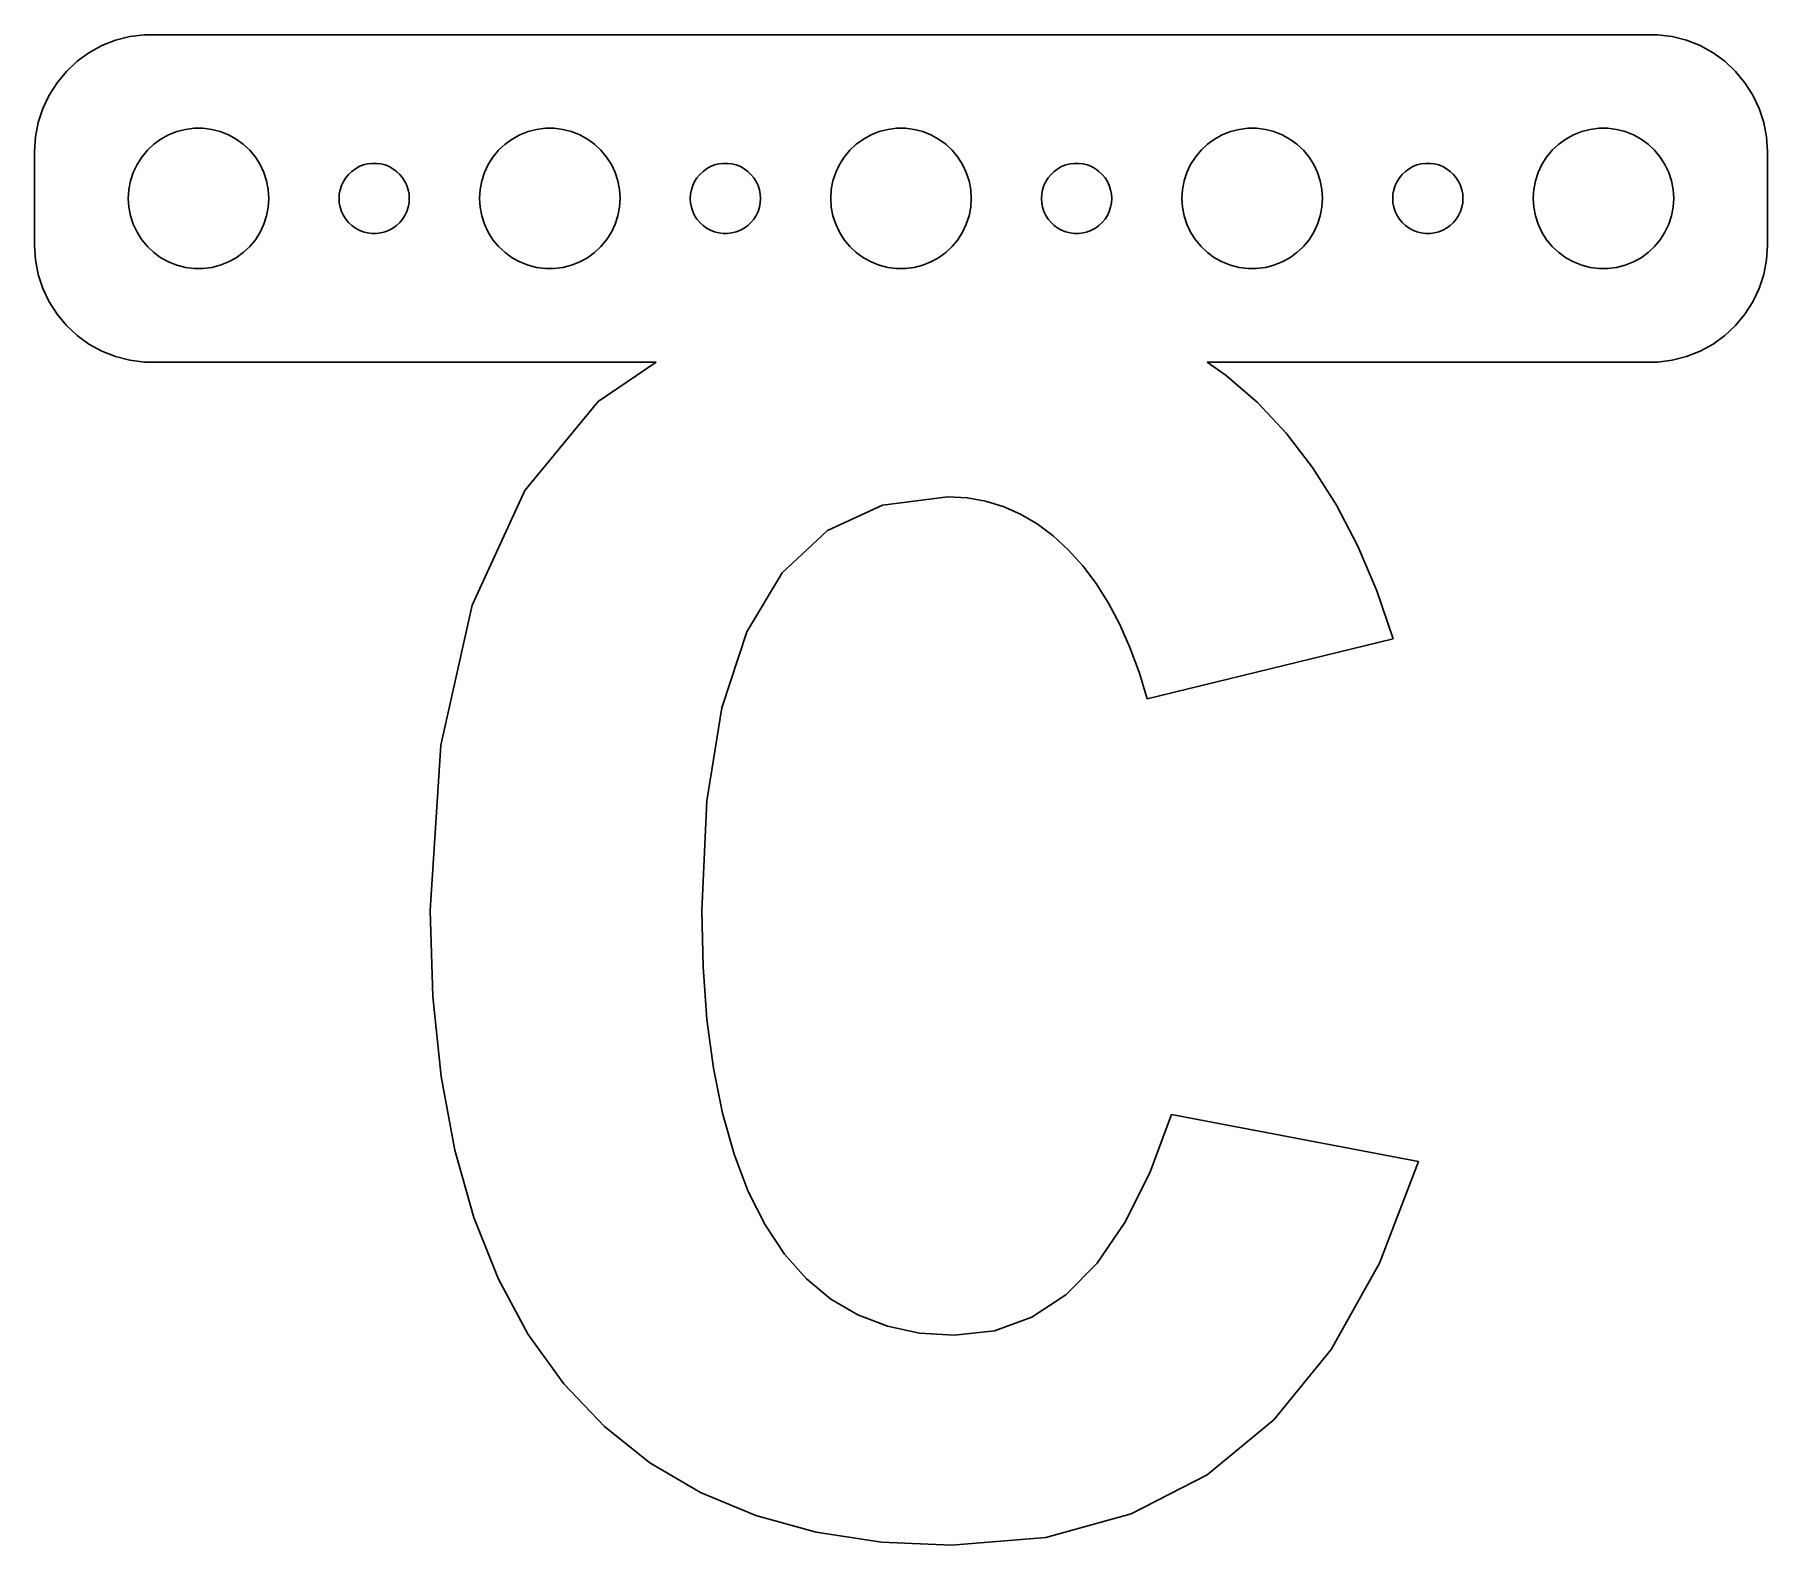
# Model space of a CAD drawing. Header units: metres. Extents: x -37 to 37, y -57.5 to 7.
import ezdxf

# ---------------------------------------------------------------- set-up
doc = ezdxf.new("R2010")
doc.units = ezdxf.units.M

msp = doc.modelspace()

# ---------------------------------------------------------------- linework, layer by layer
for p, q in [((-33.5451, 6.75528), (-34.1289, 6.52412)), ((-32.9369, 6.91142), (-33.5451, 6.75528)), ((-32.3139, 6.99013), (-32.9369, 6.91142)), ((32.3139, 6.99013), (-32.3139, 6.99013)), ((32.9369, 6.91142), (32.3139, 6.99013)), ((33.5451, 6.75528), (32.9369, 6.91142)), ((34.1289, 6.52412), (33.5451, 6.75528)), ((-34.6791, 6.22163), (-35.1871, 5.85255)), ((-34.1289, 6.52412), (-34.6791, 6.22163)), ((34.6791, 6.22163), (34.1289, 6.52412)), ((35.1871, 5.85255), (34.6791, 6.22163)), ((-35.6448, 5.42273), (-36.0451, 4.93892)), ((-35.1871, 5.85255), (-35.6448, 5.42273)), ((35.6448, 5.42273), (35.1871, 5.85255)), ((36.0451, 4.93892), (35.6448, 5.42273)), ((-36.0451, 4.93892), (-36.3815, 4.40877)), ((36.3815, 4.40877), (36.0451, 4.93892)), ((-36.6489, 3.84062), (-36.8429, 3.24344)), ((-36.3815, 4.40877), (-36.6489, 3.84062)), ((36.6489, 3.84062), (36.3815, 4.40877)), ((36.8429, 3.24344), (36.6489, 3.84062)), ((-36.8429, 3.24344), (-36.9606, 2.62666)), ((-30.5621, 2.94685), (-30.1884, 2.99408)), ((-30.1884, 2.99408), (-29.8116, 2.99408)), ((-29.8116, 2.99408), (-29.4379, 2.94685)), ((-15.5621, 2.94685), (-15.1884, 2.99408)), ((-15.1884, 2.99408), (-14.8116, 2.99408)), ((-14.8116, 2.99408), (-14.4379, 2.94685)), ((-0.562134, 2.94685), (-0.18837, 2.99408)), ((-0.18837, 2.99408), (0.18837, 2.99408)), ((0.18837, 2.99408), (0.562134, 2.94685)), ((14.4379, 2.94685), (14.8116, 2.99408)), ((14.8116, 2.99408), (15.1884, 2.99408)), ((15.1884, 2.99408), (15.5621, 2.94685)), ((29.4379, 2.94685), (29.8116, 2.99408)), ((29.8116, 2.99408), (30.1884, 2.99408)), ((30.1884, 2.99408), (30.5621, 2.94685)), ((36.9606, 2.62666), (36.8429, 3.24344)), ((-36.9606, 2.62666), (-37, 2)), ((-32.1869, 2.05363), (-31.9123, 2.31154)), ((-31.9123, 2.31154), (-31.6075, 2.53297)), ((-31.6075, 2.53297), (-31.2773, 2.71448)), ((-31.2773, 2.71448), (-30.927, 2.85316)), ((-30.927, 2.85316), (-30.5621, 2.94685)), ((-29.4379, 2.94685), (-29.0729, 2.85316)), ((-29.0729, 2.85316), (-28.7227, 2.71448)), ((-28.7227, 2.71448), (-28.3925, 2.53297)), ((-28.3925, 2.53297), (-28.0877, 2.31154)), ((-28.0877, 2.31154), (-27.8131, 2.05363)), ((-17.1869, 2.05363), (-16.9123, 2.31154)), ((-16.9123, 2.31154), (-16.6075, 2.53297)), ((-16.6075, 2.53297), (-16.2773, 2.71448)), ((-16.2773, 2.71448), (-15.927, 2.85316)), ((-15.927, 2.85316), (-15.5621, 2.94685)), ((-14.4379, 2.94685), (-14.0729, 2.85316)), ((-14.0729, 2.85316), (-13.7227, 2.71448)), ((-13.7227, 2.71448), (-13.3925, 2.53297)), ((-13.3925, 2.53297), (-13.0877, 2.31154)), ((-13.0877, 2.31154), (-12.8131, 2.05363)), ((-2.1869, 2.05363), (-1.91226, 2.31154)), ((-1.91226, 2.31154), (-1.60747, 2.53297)), ((-1.60747, 2.53297), (-1.27733, 2.71448)), ((-1.27733, 2.71448), (-0.927048, 2.85316)), ((-0.927048, 2.85316), (-0.562134, 2.94685)), ((0.562134, 2.94685), (0.927048, 2.85316)), ((0.927048, 2.85316), (1.27733, 2.71448)), ((1.27733, 2.71448), (1.60747, 2.53297)), ((1.60747, 2.53297), (1.91226, 2.31154)), ((1.91226, 2.31154), (2.1869, 2.05363)), ((12.8131, 2.05363), (13.0877, 2.31154)), ((13.0877, 2.31154), (13.3925, 2.53297)), ((13.3925, 2.53297), (13.7227, 2.71448)), ((13.7227, 2.71448), (14.0729, 2.85316)), ((14.0729, 2.85316), (14.4379, 2.94685)), ((15.5621, 2.94685), (15.927, 2.85316)), ((15.927, 2.85316), (16.2773, 2.71448)), ((16.2773, 2.71448), (16.6075, 2.53297)), ((16.6075, 2.53297), (16.9123, 2.31154)), ((16.9123, 2.31154), (17.1869, 2.05363)), ((27.8131, 2.05363), (28.0877, 2.31154)), ((28.0877, 2.31154), (28.3925, 2.53297)), ((28.3925, 2.53297), (28.7227, 2.71448)), ((28.7227, 2.71448), (29.0729, 2.85316)), ((29.0729, 2.85316), (29.4379, 2.94685)), ((30.5621, 2.94685), (30.927, 2.85316)), ((30.927, 2.85316), (31.2773, 2.71448)), ((31.2773, 2.71448), (31.6075, 2.53297)), ((31.6075, 2.53297), (31.9123, 2.31154)), ((31.9123, 2.31154), (32.1869, 2.05363)), ((37, 2), (36.9606, 2.62666)), ((-37, 2), (-37, -2)), ((-32.6289, 1.44525), (-32.427, 1.76335)), ((-32.427, 1.76335), (-32.1869, 2.05363)), ((-27.8131, 2.05363), (-27.5729, 1.76335)), ((-27.5729, 1.76335), (-27.3711, 1.44525)), ((-22.7811, 1.47342), (-22.5942, 1.49704)), ((-22.5942, 1.49704), (-22.4058, 1.49704)), ((-22.4058, 1.49704), (-22.2189, 1.47342)), ((-17.6289, 1.44525), (-17.427, 1.76335)), ((-17.427, 1.76335), (-17.1869, 2.05363)), ((-12.8131, 2.05363), (-12.5729, 1.76335)), ((-12.5729, 1.76335), (-12.3711, 1.44525)), ((-7.78107, 1.47342), (-7.59418, 1.49704)), ((-7.59418, 1.49704), (-7.40581, 1.49704)), ((-7.40581, 1.49704), (-7.21892, 1.47342)), ((-2.62891, 1.44525), (-2.42705, 1.76335)), ((-2.42705, 1.76335), (-2.1869, 2.05363)), ((2.1869, 2.05363), (2.42705, 1.76335)), ((2.42705, 1.76335), (2.62891, 1.44525)), ((7.21892, 1.47342), (7.40581, 1.49704)), ((7.40581, 1.49704), (7.59418, 1.49704)), ((7.59418, 1.49704), (7.78107, 1.47342)), ((12.3711, 1.44525), (12.5729, 1.76335)), ((12.5729, 1.76335), (12.8131, 2.05363)), ((17.1869, 2.05363), (17.427, 1.76335)), ((17.427, 1.76335), (17.6289, 1.44525)), ((22.2189, 1.47342), (22.4058, 1.49704)), ((22.4058, 1.49704), (22.5942, 1.49704)), ((22.5942, 1.49704), (22.7811, 1.47342)), ((27.3711, 1.44525), (27.5729, 1.76335)), ((27.5729, 1.76335), (27.8131, 2.05363)), ((32.1869, 2.05363), (32.427, 1.76335)), ((32.427, 1.76335), (32.6289, 1.44525)), ((37, -2), (37, 2)), ((-32.9763, 0.375992), (-32.9057, 0.746063)), ((-32.9057, 0.746063), (-32.7893, 1.10437)), ((-32.7893, 1.10437), (-32.6289, 1.44525)), ((-27.3711, 1.44525), (-27.2107, 1.10437)), ((-27.2107, 1.10437), (-27.0942, 0.746063)), ((-27.0942, 0.746063), (-27.0237, 0.375992)), ((-23.8145, 0.722626), (-23.7135, 0.881668)), ((-23.7135, 0.881668), (-23.5934, 1.02681)), ((-23.5934, 1.02681), (-23.4561, 1.15576)), ((-23.4561, 1.15576), (-23.3037, 1.26648)), ((-23.3037, 1.26648), (-23.1387, 1.35724)), ((-23.1387, 1.35724), (-22.9635, 1.42657)), ((-22.9635, 1.42657), (-22.7811, 1.47342)), ((-22.2189, 1.47342), (-22.0365, 1.42657)), ((-22.0365, 1.42657), (-21.8613, 1.35724)), ((-21.8613, 1.35724), (-21.6963, 1.26648)), ((-21.6963, 1.26648), (-21.5439, 1.15576)), ((-21.5439, 1.15576), (-21.4065, 1.02681)), ((-21.4065, 1.02681), (-21.2865, 0.881668)), ((-21.2865, 0.881668), (-21.1855, 0.722626)), ((-17.9763, 0.375992), (-17.9057, 0.746063)), ((-17.9057, 0.746063), (-17.7893, 1.10437)), ((-17.7893, 1.10437), (-17.6289, 1.44525)), ((-12.3711, 1.44525), (-12.2107, 1.10437)), ((-12.2107, 1.10437), (-12.0942, 0.746063)), ((-12.0942, 0.746063), (-12.0237, 0.375992)), ((-8.81445, 0.722626), (-8.71352, 0.881668)), ((-8.71352, 0.881668), (-8.59344, 1.02681)), ((-8.59344, 1.02681), (-8.45613, 1.15576)), ((-8.45613, 1.15576), (-8.30373, 1.26648)), ((-8.30373, 1.26648), (-8.13866, 1.35724)), ((-8.13866, 1.35724), (-7.96352, 1.42657)), ((-7.96352, 1.42657), (-7.78107, 1.47342)), ((-7.21892, 1.47342), (-7.03647, 1.42657)), ((-7.03647, 1.42657), (-6.86133, 1.35724)), ((-6.86133, 1.35724), (-6.69626, 1.26648)), ((-6.69626, 1.26648), (-6.54385, 1.15576)), ((-6.54385, 1.15576), (-6.40654, 1.02681)), ((-6.40654, 1.02681), (-6.28647, 0.881668)), ((-6.28647, 0.881668), (-6.18553, 0.722626)), ((-2.97633, 0.375992), (-2.90575, 0.746063)), ((-2.90575, 0.746063), (-2.78932, 1.10437)), ((-2.78932, 1.10437), (-2.62891, 1.44525)), ((2.62891, 1.44525), (2.78932, 1.10437)), ((2.78932, 1.10437), (2.90575, 0.746063)), ((2.90575, 0.746063), (2.97633, 0.375992)), ((6.18553, 0.722626), (6.28647, 0.881668)), ((6.28647, 0.881668), (6.40654, 1.02681)), ((6.40654, 1.02681), (6.54385, 1.15576)), ((6.54385, 1.15576), (6.69626, 1.26648)), ((6.69626, 1.26648), (6.86133, 1.35724)), ((6.86133, 1.35724), (7.03647, 1.42657)), ((7.03647, 1.42657), (7.21892, 1.47342)), ((7.78107, 1.47342), (7.96352, 1.42657)), ((7.96352, 1.42657), (8.13866, 1.35724)), ((8.13866, 1.35724), (8.30373, 1.26648)), ((8.30373, 1.26648), (8.45613, 1.15576)), ((8.45613, 1.15576), (8.59344, 1.02681)), ((8.59344, 1.02681), (8.71352, 0.881668)), ((8.71352, 0.881668), (8.81445, 0.722626)), ((12.0237, 0.375992), (12.0942, 0.746063)), ((12.0942, 0.746063), (12.2107, 1.10437)), ((12.2107, 1.10437), (12.3711, 1.44525)), ((17.6289, 1.44525), (17.7893, 1.10437)), ((17.7893, 1.10437), (17.9057, 0.746063)), ((17.9057, 0.746063), (17.9763, 0.375992)), ((21.1855, 0.722626), (21.2865, 0.881668)), ((21.2865, 0.881668), (21.4065, 1.02681)), ((21.4065, 1.02681), (21.5439, 1.15576)), ((21.5439, 1.15576), (21.6963, 1.26648)), ((21.6963, 1.26648), (21.8613, 1.35724)), ((21.8613, 1.35724), (22.0365, 1.42657)), ((22.0365, 1.42657), (22.2189, 1.47342)), ((22.7811, 1.47342), (22.9635, 1.42657)), ((22.9635, 1.42657), (23.1387, 1.35724)), ((23.1387, 1.35724), (23.3037, 1.26648)), ((23.3037, 1.26648), (23.4561, 1.15576)), ((23.4561, 1.15576), (23.5934, 1.02681)), ((23.5934, 1.02681), (23.7135, 0.881668)), ((23.7135, 0.881668), (23.8145, 0.722626)), ((27.0237, 0.375992), (27.0942, 0.746063)), ((27.0942, 0.746063), (27.2107, 1.10437)), ((27.2107, 1.10437), (27.3711, 1.44525)), ((32.6289, 1.44525), (32.7893, 1.10437)), ((32.7893, 1.10437), (32.9057, 0.746063)), ((32.9057, 0.746063), (32.9763, 0.375992)), ((-33, 0), (-32.9763, 0.375992)), ((-32.9763, -0.375992), (-33, 0)), ((-27.0237, 0.375992), (-27, 0)), ((-27, 0), (-27.0237, -0.375992)), ((-24, 0), (-23.9882, 0.187988)), ((-23.9882, -0.187988), (-24, 0)), ((-23.9882, 0.187988), (-23.9529, 0.373032)), ((-23.9529, 0.373032), (-23.8947, 0.552185)), ((-23.8947, 0.552185), (-23.8145, 0.722626)), ((-21.1855, 0.722626), (-21.1053, 0.552185)), ((-21.1053, 0.552185), (-21.0471, 0.373032)), ((-21.0471, 0.373032), (-21.0118, 0.187988)), ((-21.0118, 0.187988), (-21, 0)), ((-21, 0), (-21.0118, -0.187988)), ((-18, 0), (-17.9763, 0.375992)), ((-17.9763, -0.375992), (-18, 0)), ((-12.0237, 0.375992), (-12, 0)), ((-12, 0), (-12.0237, -0.375992)), ((-9, 0), (-8.98816, 0.187988)), ((-8.98816, -0.187988), (-9, 0)), ((-8.98816, 0.187988), (-8.95287, 0.373032)), ((-8.95287, 0.373032), (-8.89465, 0.552185)), ((-8.89465, 0.552185), (-8.81445, 0.722626)), ((-6.18553, 0.722626), (-6.10533, 0.552185)), ((-6.10533, 0.552185), (-6.04712, 0.373032)), ((-6.04712, 0.373032), (-6.01183, 0.187988)), ((-6.01183, 0.187988), (-6, 0)), ((-6, 0), (-6.01183, -0.187988)), ((-3, 0), (-2.97633, 0.375992)), ((-2.97633, -0.375992), (-3, 0)), ((2.97633, 0.375992), (3, 0)), ((3, 0), (2.97633, -0.375992)), ((6, 0), (6.01183, 0.187988)), ((6.01183, -0.187988), (6, 0)), ((6.01183, 0.187988), (6.04712, 0.373032)), ((6.04712, 0.373032), (6.10533, 0.552185)), ((6.10533, 0.552185), (6.18553, 0.722626)), ((8.81445, 0.722626), (8.89465, 0.552185)), ((8.89465, 0.552185), (8.95287, 0.373032)), ((8.95287, 0.373032), (8.98816, 0.187988)), ((8.98816, 0.187988), (9, 0)), ((9, 0), (8.98816, -0.187988)), ((12, 0), (12.0237, 0.375992)), ((12.0237, -0.375992), (12, 0)), ((17.9763, 0.375992), (18, 0)), ((18, 0), (17.9763, -0.375992)), ((21, 0), (21.0118, 0.187988)), ((21.0118, -0.187988), (21, 0)), ((21.0118, 0.187988), (21.0471, 0.373032)), ((21.0471, 0.373032), (21.1053, 0.552185)), ((21.1053, 0.552185), (21.1855, 0.722626)), ((23.8145, 0.722626), (23.8947, 0.552185)), ((23.8947, 0.552185), (23.9529, 0.373032)), ((23.9529, 0.373032), (23.9882, 0.187988)), ((23.9882, 0.187988), (24, 0)), ((24, 0), (23.9882, -0.187988)), ((27, 0), (27.0237, 0.375992)), ((27.0237, -0.375992), (27, 0)), ((32.9763, 0.375992), (33, 0)), ((33, 0), (32.9763, -0.375992)), ((-32.9057, -0.746063), (-32.9763, -0.375992)), ((-27.0237, -0.375992), (-27.0942, -0.746063)), ((-23.9529, -0.373032), (-23.9882, -0.187988)), ((-23.8947, -0.552185), (-23.9529, -0.373032)), ((-23.8145, -0.722626), (-23.8947, -0.552185)), ((-23.7135, -0.881668), (-23.8145, -0.722626)), ((-21.1855, -0.722626), (-21.2865, -0.881668)), ((-21.1053, -0.552185), (-21.1855, -0.722626)), ((-21.0471, -0.373032), (-21.1053, -0.552185)), ((-21.0118, -0.187988), (-21.0471, -0.373032)), ((-17.9057, -0.746063), (-17.9763, -0.375992)), ((-12.0237, -0.375992), (-12.0942, -0.746063)), ((-8.95287, -0.373032), (-8.98816, -0.187988)), ((-8.89465, -0.552185), (-8.95287, -0.373032)), ((-8.81445, -0.722626), (-8.89465, -0.552185)), ((-8.71352, -0.881668), (-8.81445, -0.722626)), ((-6.18553, -0.722626), (-6.28647, -0.881668)), ((-6.10533, -0.552185), (-6.18553, -0.722626)), ((-6.04712, -0.373032), (-6.10533, -0.552185)), ((-6.01183, -0.187988), (-6.04712, -0.373032)), ((-2.90575, -0.746063), (-2.97633, -0.375992)), ((2.97633, -0.375992), (2.90575, -0.746063)), ((6.04712, -0.373032), (6.01183, -0.187988)), ((6.10533, -0.552185), (6.04712, -0.373032)), ((6.18553, -0.722626), (6.10533, -0.552185)), ((6.28647, -0.881668), (6.18553, -0.722626)), ((8.81445, -0.722626), (8.71352, -0.881668)), ((8.89465, -0.552185), (8.81445, -0.722626)), ((8.95287, -0.373032), (8.89465, -0.552185)), ((8.98816, -0.187988), (8.95287, -0.373032)), ((12.0942, -0.746063), (12.0237, -0.375992)), ((17.9763, -0.375992), (17.9057, -0.746063)), ((21.0471, -0.373032), (21.0118, -0.187988)), ((21.1053, -0.552185), (21.0471, -0.373032)), ((21.1855, -0.722626), (21.1053, -0.552185)), ((21.2865, -0.881668), (21.1855, -0.722626)), ((23.8145, -0.722626), (23.7135, -0.881668)), ((23.8947, -0.552185), (23.8145, -0.722626)), ((23.9529, -0.373032), (23.8947, -0.552185)), ((23.9882, -0.187988), (23.9529, -0.373032)), ((27.0942, -0.746063), (27.0237, -0.375992)), ((32.9763, -0.375992), (32.9057, -0.746063)), ((-32.7893, -1.10437), (-32.9057, -0.746063)), ((-32.6289, -1.44525), (-32.7893, -1.10437)), ((-32.427, -1.76335), (-32.6289, -1.44525)), ((-27.3711, -1.44525), (-27.5729, -1.76335)), ((-27.2107, -1.10437), (-27.3711, -1.44525)), ((-27.0942, -0.746063), (-27.2107, -1.10437)), ((-23.5934, -1.02681), (-23.7135, -0.881668)), ((-23.4561, -1.15576), (-23.5934, -1.02681)), ((-23.3037, -1.26648), (-23.4561, -1.15576)), ((-23.1387, -1.35724), (-23.3037, -1.26648)), ((-22.9635, -1.42657), (-23.1387, -1.35724)), ((-22.7811, -1.47342), (-22.9635, -1.42657)), ((-22.5942, -1.49704), (-22.7811, -1.47342)), ((-22.2189, -1.47342), (-22.4058, -1.49704)), ((-22.0365, -1.42657), (-22.2189, -1.47342)), ((-21.8613, -1.35724), (-22.0365, -1.42657)), ((-21.6963, -1.26648), (-21.8613, -1.35724)), ((-21.5439, -1.15576), (-21.6963, -1.26648)), ((-21.4065, -1.02681), (-21.5439, -1.15576)), ((-21.2865, -0.881668), (-21.4065, -1.02681)), ((-17.7893, -1.10437), (-17.9057, -0.746063)), ((-17.6289, -1.44525), (-17.7893, -1.10437)), ((-17.427, -1.76335), (-17.6289, -1.44525)), ((-12.3711, -1.44525), (-12.5729, -1.76335)), ((-12.2107, -1.10437), (-12.3711, -1.44525)), ((-12.0942, -0.746063), (-12.2107, -1.10437)), ((-8.59344, -1.02681), (-8.71352, -0.881668)), ((-8.45613, -1.15576), (-8.59344, -1.02681)), ((-8.30373, -1.26648), (-8.45613, -1.15576)), ((-8.13866, -1.35724), (-8.30373, -1.26648)), ((-7.96352, -1.42657), (-8.13866, -1.35724)), ((-7.78107, -1.47342), (-7.96352, -1.42657)), ((-7.59418, -1.49704), (-7.78107, -1.47342)), ((-7.21892, -1.47342), (-7.40581, -1.49704)), ((-7.03647, -1.42657), (-7.21892, -1.47342)), ((-6.86133, -1.35724), (-7.03647, -1.42657)), ((-6.69626, -1.26648), (-6.86133, -1.35724)), ((-6.54385, -1.15576), (-6.69626, -1.26648)), ((-6.40654, -1.02681), (-6.54385, -1.15576)), ((-6.28647, -0.881668), (-6.40654, -1.02681)), ((-2.78932, -1.10437), (-2.90575, -0.746063)), ((-2.62891, -1.44525), (-2.78932, -1.10437)), ((-2.42705, -1.76335), (-2.62891, -1.44525)), ((2.62891, -1.44525), (2.42705, -1.76335)), ((2.78932, -1.10437), (2.62891, -1.44525)), ((2.90575, -0.746063), (2.78932, -1.10437)), ((6.40654, -1.02681), (6.28647, -0.881668)), ((6.54385, -1.15576), (6.40654, -1.02681)), ((6.69626, -1.26648), (6.54385, -1.15576)), ((6.86133, -1.35724), (6.69626, -1.26648)), ((7.03647, -1.42657), (6.86133, -1.35724)), ((7.21892, -1.47342), (7.03647, -1.42657)), ((7.40581, -1.49704), (7.21892, -1.47342)), ((7.78107, -1.47342), (7.59418, -1.49704)), ((7.96352, -1.42657), (7.78107, -1.47342)), ((8.13866, -1.35724), (7.96352, -1.42657)), ((8.30373, -1.26648), (8.13866, -1.35724)), ((8.45613, -1.15576), (8.30373, -1.26648)), ((8.59344, -1.02681), (8.45613, -1.15576)), ((8.71352, -0.881668), (8.59344, -1.02681)), ((12.2107, -1.10437), (12.0942, -0.746063)), ((12.3711, -1.44525), (12.2107, -1.10437)), ((12.5729, -1.76335), (12.3711, -1.44525)), ((17.6289, -1.44525), (17.427, -1.76335)), ((17.7893, -1.10437), (17.6289, -1.44525)), ((17.9057, -0.746063), (17.7893, -1.10437)), ((21.4065, -1.02681), (21.2865, -0.881668)), ((21.5439, -1.15576), (21.4065, -1.02681)), ((21.6963, -1.26648), (21.5439, -1.15576)), ((21.8613, -1.35724), (21.6963, -1.26648)), ((22.0365, -1.42657), (21.8613, -1.35724)), ((22.2189, -1.47342), (22.0365, -1.42657)), ((22.4058, -1.49704), (22.2189, -1.47342)), ((22.7811, -1.47342), (22.5942, -1.49704)), ((22.9635, -1.42657), (22.7811, -1.47342)), ((23.1387, -1.35724), (22.9635, -1.42657)), ((23.3037, -1.26648), (23.1387, -1.35724)), ((23.4561, -1.15576), (23.3037, -1.26648)), ((23.5934, -1.02681), (23.4561, -1.15576)), ((23.7135, -0.881668), (23.5934, -1.02681)), ((27.2107, -1.10437), (27.0942, -0.746063)), ((27.3711, -1.44525), (27.2107, -1.10437)), ((27.5729, -1.76335), (27.3711, -1.44525)), ((32.6289, -1.44525), (32.427, -1.76335)), ((32.7893, -1.10437), (32.6289, -1.44525)), ((32.9057, -0.746063), (32.7893, -1.10437)), ((-37, -2), (-36.9606, -2.62666)), ((-32.1869, -2.05363), (-32.427, -1.76335)), ((-31.9123, -2.31154), (-32.1869, -2.05363)), ((-27.8131, -2.05363), (-28.0877, -2.31154)), ((-27.5729, -1.76335), (-27.8131, -2.05363)), ((-22.4058, -1.49704), (-22.5942, -1.49704)), ((-17.1869, -2.05363), (-17.427, -1.76335)), ((-16.9123, -2.31154), (-17.1869, -2.05363)), ((-12.8131, -2.05363), (-13.0877, -2.31154)), ((-12.5729, -1.76335), (-12.8131, -2.05363)), ((-7.40581, -1.49704), (-7.59418, -1.49704)), ((-2.1869, -2.05363), (-2.42705, -1.76335)), ((-1.91226, -2.31154), (-2.1869, -2.05363)), ((2.1869, -2.05363), (1.91226, -2.31154)), ((2.42705, -1.76335), (2.1869, -2.05363)), ((7.59418, -1.49704), (7.40581, -1.49704)), ((12.8131, -2.05363), (12.5729, -1.76335)), ((13.0877, -2.31154), (12.8131, -2.05363)), ((17.1869, -2.05363), (16.9123, -2.31154)), ((17.427, -1.76335), (17.1869, -2.05363)), ((22.5942, -1.49704), (22.4058, -1.49704)), ((27.8131, -2.05363), (27.5729, -1.76335)), ((28.0877, -2.31154), (27.8131, -2.05363)), ((32.1869, -2.05363), (31.9123, -2.31154)), ((32.427, -1.76335), (32.1869, -2.05363)), ((36.9606, -2.62666), (37, -2)), ((-36.9606, -2.62666), (-36.8429, -3.24344)), ((-31.6075, -2.53297), (-31.9123, -2.31154)), ((-31.2773, -2.71448), (-31.6075, -2.53297)), ((-30.927, -2.85316), (-31.2773, -2.71448)), ((-30.5621, -2.94685), (-30.927, -2.85316)), ((-30.1884, -2.99408), (-30.5621, -2.94685)), ((-29.4379, -2.94685), (-29.8116, -2.99408)), ((-29.0729, -2.85316), (-29.4379, -2.94685)), ((-28.7227, -2.71448), (-29.0729, -2.85316)), ((-28.3925, -2.53297), (-28.7227, -2.71448)), ((-28.0877, -2.31154), (-28.3925, -2.53297)), ((-16.6075, -2.53297), (-16.9123, -2.31154)), ((-16.2773, -2.71448), (-16.6075, -2.53297)), ((-15.927, -2.85316), (-16.2773, -2.71448)), ((-15.5621, -2.94685), (-15.927, -2.85316)), ((-15.1884, -2.99408), (-15.5621, -2.94685)), ((-14.4379, -2.94685), (-14.8116, -2.99408)), ((-14.0729, -2.85316), (-14.4379, -2.94685)), ((-13.7227, -2.71448), (-14.0729, -2.85316)), ((-13.3925, -2.53297), (-13.7227, -2.71448)), ((-13.0877, -2.31154), (-13.3925, -2.53297)), ((-1.60747, -2.53297), (-1.91226, -2.31154)), ((-1.27733, -2.71448), (-1.60747, -2.53297)), ((-0.927048, -2.85316), (-1.27733, -2.71448)), ((-0.562134, -2.94685), (-0.927048, -2.85316)), ((-0.18837, -2.99408), (-0.562134, -2.94685)), ((0.562134, -2.94685), (0.18837, -2.99408)), ((0.927048, -2.85316), (0.562134, -2.94685)), ((1.27733, -2.71448), (0.927048, -2.85316)), ((1.60747, -2.53297), (1.27733, -2.71448)), ((1.91226, -2.31154), (1.60747, -2.53297)), ((13.3925, -2.53297), (13.0877, -2.31154)), ((13.7227, -2.71448), (13.3925, -2.53297)), ((14.0729, -2.85316), (13.7227, -2.71448)), ((14.4379, -2.94685), (14.0729, -2.85316)), ((14.8116, -2.99408), (14.4379, -2.94685)), ((15.5621, -2.94685), (15.1884, -2.99408)), ((15.927, -2.85316), (15.5621, -2.94685)), ((16.2773, -2.71448), (15.927, -2.85316)), ((16.6075, -2.53297), (16.2773, -2.71448)), ((16.9123, -2.31154), (16.6075, -2.53297)), ((28.3925, -2.53297), (28.0877, -2.31154)), ((28.7227, -2.71448), (28.3925, -2.53297)), ((29.0729, -2.85316), (28.7227, -2.71448)), ((29.4379, -2.94685), (29.0729, -2.85316)), ((29.8116, -2.99408), (29.4379, -2.94685)), ((30.5621, -2.94685), (30.1884, -2.99408)), ((30.927, -2.85316), (30.5621, -2.94685)), ((31.2773, -2.71448), (30.927, -2.85316)), ((31.6075, -2.53297), (31.2773, -2.71448)), ((31.9123, -2.31154), (31.6075, -2.53297)), ((36.8429, -3.24344), (36.9606, -2.62666)), ((-36.8429, -3.24344), (-36.6489, -3.84062)), ((-29.8116, -2.99408), (-30.1884, -2.99408)), ((-14.8116, -2.99408), (-15.1884, -2.99408)), ((0.18837, -2.99408), (-0.18837, -2.99408)), ((15.1884, -2.99408), (14.8116, -2.99408)), ((30.1884, -2.99408), (29.8116, -2.99408)), ((36.6489, -3.84062), (36.8429, -3.24344)), ((-36.6489, -3.84062), (-36.3815, -4.40877)), ((-36.3815, -4.40877), (-36.0451, -4.93892)), ((36.0451, -4.93892), (36.3815, -4.40877)), ((36.3815, -4.40877), (36.6489, -3.84062)), ((-36.0451, -4.93892), (-35.6448, -5.42273)), ((35.6448, -5.42273), (36.0451, -4.93892)), ((-35.6448, -5.42273), (-35.1871, -5.85255)), ((-35.1871, -5.85255), (-34.6791, -6.22163)), ((34.6791, -6.22163), (35.1871, -5.85255)), ((35.1871, -5.85255), (35.6448, -5.42273)), ((-34.6791, -6.22163), (-34.1289, -6.52412)), ((-34.1289, -6.52412), (-33.5451, -6.75528)), ((33.5451, -6.75528), (34.1289, -6.52412)), ((34.1289, -6.52412), (34.6791, -6.22163)), ((-33.5451, -6.75528), (-32.9369, -6.91142)), ((-32.9369, -6.91142), (-32.3139, -6.99013)), ((-32.3139, -6.99013), (-10.4514, -6.99013)), ((-10.4514, -6.99013), (-12.9358, -8.6644)), ((13.8904, -7.561), (13.0761, -6.99013)), ((13.0761, -6.99013), (32.3139, -6.99013)), ((32.3139, -6.99013), (32.9369, -6.91142)), ((32.9369, -6.91142), (33.5451, -6.75528)), ((15.2241, -8.71814), (13.8904, -7.561)), ((-12.9358, -8.6644), (-16.0723, -12.469)), ((16.4527, -10.0252), (15.2241, -8.71814)), ((17.5765, -11.4821), (16.4527, -10.0252)), ((18.5954, -13.0889), (17.5765, -11.4821)), ((-16.0723, -12.469), (-18.3126, -17.3606)), ((-3.14471, -14.1821), (-0.784515, -13.1005)), ((-0.784515, -13.1005), (2.00481, -12.74)), ((2.00481, -12.74), (2.81969, -12.7862)), ((2.81969, -12.7862), (3.60774, -12.9246)), ((3.60774, -12.9246), (4.36897, -13.1553)), ((4.36897, -13.1553), (5.10338, -13.4784)), ((19.5092, -14.8457), (18.5954, -13.0889)), ((5.10338, -13.4784), (5.81096, -13.8937)), ((5.81096, -13.8937), (6.49171, -14.4013)), ((-5.07579, -15.9846), (-3.14471, -14.1821)), ((6.49171, -14.4013), (7.14565, -15.0012)), ((7.14565, -15.0012), (7.76329, -15.6848)), ((20.3182, -16.7523), (19.5092, -14.8457)), ((-6.57774, -18.5081), (-5.07579, -15.9846)), ((7.76329, -15.6848), (8.33519, -16.4432)), ((8.33519, -16.4432), (8.86136, -17.2767)), ((21.0223, -18.8088), (20.3182, -16.7523)), ((-18.3126, -17.3606), (-19.6568, -23.3392)), ((8.86136, -17.2767), (9.3418, -18.1851)), ((9.3418, -18.1851), (9.77647, -19.1685)), ((-7.65057, -21.7527), (-6.57774, -18.5081)), ((9.77647, -19.1685), (10.1654, -20.2268)), ((10.5086, -21.3601), (21.0223, -18.8088)), ((10.1654, -20.2268), (10.5086, -21.3601)), ((-8.29427, -25.7183), (-7.65057, -21.7527)), ((-19.6568, -23.3392), (-20.1049, -30.4049)), ((-8.50882, -30.4049), (-8.29427, -25.7183)), ((-20.1049, -30.4049), (-19.9886, -34.0733)), ((-8.4536, -32.8084), (-8.50882, -30.4049)), ((-8.28795, -35.0494), (-8.4536, -32.8084)), ((-19.9886, -34.0733), (-19.6395, -37.4807)), ((-8.01184, -37.1279), (-8.28795, -35.0494)), ((-19.6395, -37.4807), (-19.0578, -40.6269)), ((-7.62531, -39.0441), (-8.01184, -37.1279)), ((-7.12833, -40.7977), (-7.62531, -39.0441)), ((11.5517, -39.1014), (10.6241, -41.6037)), ((22.1042, -41.1118), (11.5517, -39.1014)), ((-19.0578, -40.6269), (-18.2433, -43.5121)), ((-6.5209, -42.3889), (-7.12833, -40.7977)), ((20.4381, -45.4598), (22.1042, -41.1118)), ((10.6241, -41.6037), (9.56395, -43.721)), ((-5.80304, -43.8176), (-6.5209, -42.3889)), ((-18.2433, -43.5121), (-17.1962, -46.1362)), ((-4.97554, -45.0686), (-5.80304, -43.8176)), ((9.56395, -43.721), (8.37125, -45.4534)), ((-4.0392, -46.1272), (-4.97554, -45.0686)), ((8.37125, -45.4534), (7.04599, -46.8008)), ((18.3777, -49.1389), (20.4381, -45.4598)), ((-17.1962, -46.1362), (-15.9163, -48.4992)), ((-2.99403, -46.9934), (-4.0392, -46.1272)), ((-1.84003, -47.667), (-2.99403, -46.9934)), ((7.04599, -46.8008), (5.5882, -47.7632)), ((-0.577179, -48.1482), (-1.84003, -47.667)), ((5.5882, -47.7632), (3.99786, -48.3407)), ((-15.9163, -48.4992), (-14.4038, -50.6011)), ((0.794479, -48.4369), (-0.577179, -48.1482)), ((2.27499, -48.5332), (0.794479, -48.4369)), ((3.99786, -48.3407), (2.27499, -48.5332)), ((15.9229, -52.149), (18.3777, -49.1389)), ((-14.4038, -50.6011), (-12.6694, -52.4315)), ((-12.6694, -52.4315), (-10.7245, -53.9804)), ((13.0736, -54.4902), (15.9229, -52.149)), ((-10.7245, -53.9804), (-8.56889, -55.2476)), ((9.8299, -56.1626), (13.0736, -54.4902)), ((-8.56889, -55.2476), (-6.20274, -56.2332)), ((-6.20274, -56.2332), (-3.62599, -56.9372)), ((6.1918, -57.166), (9.8299, -56.1626)), ((-3.62599, -56.9372), (-0.838654, -57.3596)), ((-0.838654, -57.3596), (2.15929, -57.5004)), ((2.15929, -57.5004), (6.1918, -57.166))]:
    msp.add_line(p, q)

doc.saveas('drawing.dxf')
